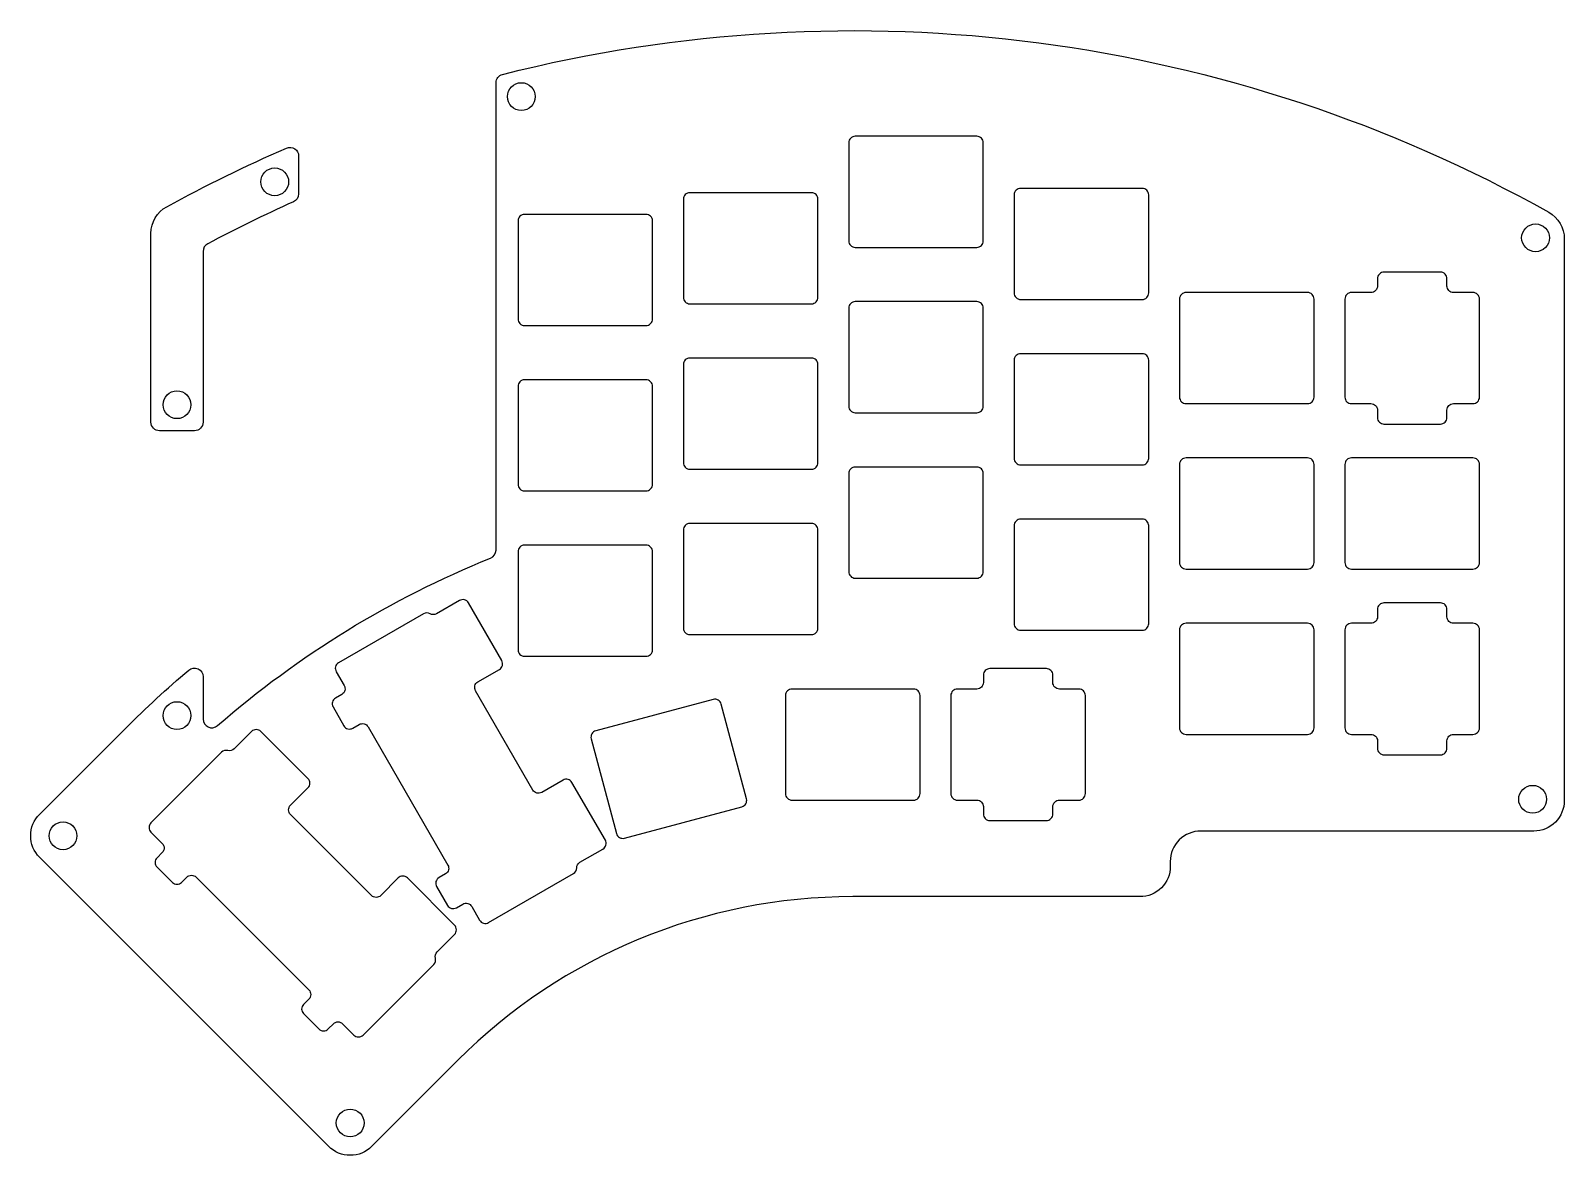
# Model space of a CAD drawing. Header units: millimetres. Extents: x -140 to 37, y -55 to 75.
import ezdxf

# ---------------------------------------------------------------- set-up
doc = ezdxf.new("R2010")
doc.units = ezdxf.units.MM
doc.layers.get('0').update_dxf_attribs({"linetype": 'CONTINUOUS'})

msp = doc.modelspace()

# ---------------------------------------------------------------- linework, layer by layer
for points in [[(-86.48, 68.66, -0.343214), (-85.72, 69.63, -0.191992), (34.78, 53.75, -0.271488), (36.57, 50.69), (36.57, -14.03, -0.414214), (33.07, -17.53), (-5.31, -17.53, 0.414214), (-8.81, -21.03), (-8.81, -21.59, -0.414214), (-12.31, -25.09), (-45.39, -25.09, 0.198912), (-90.89, -43.94), (-100.81, -53.86, -0.414214), (-105.75, -53.86), (-139.06, -20.55, -0.414214), (-139.06, -15.61), (-129.14, -5.69, -0.020862), (-121.87, 1, -0.638417), (-120.23, 0.24), (-120.23, -4.63, 0.643495), (-118.57, -5.39, -0.083373), (-87.1, 13.9, 0.305823), (-86.48, 14.83)], [(-45.85, 61.75), (-45.85, 50.45, 0.414214), (-45.1, 49.7), (-31.1, 49.7, 0.414214), (-30.35, 50.45), (-30.35, 61.75, 0.414214), (-31.1, 62.5), (-45.1, 62.5, 0.414214)], [(-109.22, 55.85, -0.29598), (-109.82, 54.94, 0.017389), (-119.69, 50.11, 0.277165), (-120.23, 49.23), (-120.23, 29.57, -0.414214), (-121.23, 28.57), (-125.23, 28.57, -0.414214), (-126.23, 29.57), (-126.23, 51.31, -0.273633), (-124.41, 54.38, -0.023403), (-110.62, 61.14, -0.539704), (-109.22, 60.22)], [(-64.9, 55.25), (-64.9, 43.95, 0.414214), (-64.15, 43.2), (-50.15, 43.2, 0.414214), (-49.4, 43.95), (-49.4, 55.25, 0.414214), (-50.15, 56), (-64.15, 56, 0.414214)], [(-26.8, 55.75), (-26.8, 44.45, 0.414214), (-26.05, 43.7), (-12.05, 43.7, 0.414214), (-11.3, 44.45), (-11.3, 55.75, 0.414214), (-12.05, 56.5), (-26.05, 56.5, 0.414214)], [(-83.95, 52.75), (-83.95, 41.45, 0.414214), (-83.2, 40.7), (-69.2, 40.7, 0.414214), (-68.45, 41.45), (-68.45, 52.75, 0.414214), (-69.2, 53.5), (-83.2, 53.5, 0.414214)], [(11.3, 43.75), (11.3, 32.45, 0.414214), (12.05, 31.7), (14.3, 31.7, -0.414214), (15.05, 30.95), (15.05, 30.1, 0.414214), (15.8, 29.35), (22.3, 29.35, 0.414214), (23.05, 30.1), (23.05, 30.95, -0.414214), (23.8, 31.7), (26.05, 31.7, 0.414214), (26.8, 32.45), (26.8, 43.75, 0.414214), (26.05, 44.5), (23.8, 44.5, -0.414214), (23.05, 45.25), (23.05, 46.1, 0.414214), (22.3, 46.85), (15.8, 46.85, 0.414214), (15.05, 46.1), (15.05, 45.25, -0.414214), (14.3, 44.5), (12.05, 44.5, 0.414214)], [(-7.75, 43.75), (-7.75, 32.45, 0.414214), (-7, 31.7), (7, 31.7, 0.414214), (7.75, 32.45), (7.75, 43.75, 0.414214), (7, 44.5), (-7, 44.5, 0.414214)], [(-45.85, 42.7), (-45.85, 31.4, 0.414214), (-45.1, 30.65), (-31.1, 30.65, 0.414214), (-30.35, 31.4), (-30.35, 42.7, 0.414214), (-31.1, 43.45), (-45.1, 43.45, 0.414214)], [(-26.8, 36.7), (-26.8, 25.4, 0.414214), (-26.05, 24.65), (-12.05, 24.65, 0.414214), (-11.3, 25.4), (-11.3, 36.7, 0.414214), (-12.05, 37.45), (-26.05, 37.45, 0.414214)], [(-64.9, 36.2), (-64.9, 24.9, 0.414214), (-64.15, 24.15), (-50.15, 24.15, 0.414214), (-49.4, 24.9), (-49.4, 36.2, 0.414214), (-50.15, 36.95), (-64.15, 36.95, 0.414214)], [(-83.95, 33.7), (-83.95, 22.4, 0.414214), (-83.2, 21.65), (-69.2, 21.65, 0.414214), (-68.45, 22.4), (-68.45, 33.7, 0.414214), (-69.2, 34.45), (-83.2, 34.45, 0.414214)], [(-7.75, 24.7), (-7.75, 13.4, 0.414214), (-7, 12.65), (7, 12.65, 0.414214), (7.75, 13.4), (7.75, 24.7, 0.414214), (7, 25.45), (-7, 25.45, 0.414214)], [(11.3, 24.7), (11.3, 13.4, 0.414214), (12.05, 12.65), (26.05, 12.65, 0.414214), (26.8, 13.4), (26.8, 24.7, 0.414214), (26.05, 25.45), (12.05, 25.45, 0.414214)], [(-45.85, 23.65), (-45.85, 12.35, 0.414214), (-45.1, 11.6), (-31.1, 11.6, 0.414214), (-30.35, 12.35), (-30.35, 23.65, 0.414214), (-31.1, 24.4), (-45.1, 24.4, 0.414214)], [(-64.9, 17.15), (-64.9, 5.85, 0.414214), (-64.15, 5.1), (-50.15, 5.1, 0.414214), (-49.4, 5.85), (-49.4, 17.15, 0.414214), (-50.15, 17.9), (-64.15, 17.9, 0.414214)], [(-26.8, 17.65), (-26.8, 6.35, 0.414214), (-26.05, 5.6), (-12.05, 5.6, 0.414214), (-11.3, 6.35), (-11.3, 17.65, 0.414214), (-12.05, 18.4), (-26.05, 18.4, 0.414214)], [(-83.95, 14.65), (-83.95, 3.35, 0.414214), (-83.2, 2.6), (-69.2, 2.6, 0.414214), (-68.45, 3.35), (-68.45, 14.65, 0.414214), (-69.2, 15.4), (-83.2, 15.4, 0.414214)], [(-104.89, 0.82), (-103.97, -0.77, -0.414214), (-104.25, -1.79), (-104.98, -2.22, 0.414214), (-105.26, -3.24), (-104.01, -5.41, 0.414214), (-102.98, -5.68), (-102.25, -5.26, -0.414214), (-101.22, -5.53), (-92.03, -21.45, -0.414214), (-92.31, -22.47), (-93.05, -22.9, 0.414214), (-93.32, -23.92), (-92.07, -26.09, 0.414214), (-91.05, -26.36), (-90.31, -25.94, -0.414214), (-89.28, -26.21), (-88.37, -27.8, 0.414214), (-87.34, -28.08), (-77.56, -22.43, 0.267949), (-77.18, -21.78, -0.267949), (-76.81, -21.13), (-74.16, -19.6, 0.414214), (-73.89, -18.58), (-77.73, -11.93, 0.414214), (-78.75, -11.66), (-81.22, -13.08, -0.414214), (-82.24, -12.81), (-88.84, -1.37, -0.414214), (-88.57, -0.35), (-86.1, 1.08, 0.414214), (-85.83, 2.1), (-89.66, 8.75, 0.414214), (-90.69, 9.02), (-93.33, 7.5, -0.267949), (-94.08, 7.5, 0.267949), (-94.83, 7.5), (-104.62, 1.85, 0.414214)], [(11.3, 5.65), (11.3, -5.65, 0.414214), (12.05, -6.4), (14.3, -6.4, -0.414214), (15.05, -7.15), (15.05, -8, 0.414214), (15.8, -8.75), (22.3, -8.75, 0.414214), (23.05, -8), (23.05, -7.15, -0.414214), (23.8, -6.4), (26.05, -6.4, 0.414214), (26.8, -5.65), (26.8, 5.65, 0.414214), (26.05, 6.4), (23.8, 6.4, -0.414214), (23.05, 7.15), (23.05, 8, 0.414214), (22.3, 8.75), (15.8, 8.75, 0.414214), (15.05, 8), (15.05, 7.15, -0.414214), (14.3, 6.4), (12.05, 6.4, 0.414214)], [(-7.75, 5.65), (-7.75, -5.65, 0.414214), (-7, -6.4), (7, -6.4, 0.414214), (7.75, -5.65), (7.75, 5.65, 0.414214), (7, 6.4), (-7, 6.4, 0.414214)], [(-19.34, -1.17), (-21.59, -1.17, -0.414214), (-22.34, -0.42), (-22.34, 0.43, 0.414214), (-23.09, 1.18), (-29.59, 1.18, 0.414214), (-30.34, 0.43), (-30.34, -0.42, -0.414214), (-31.09, -1.17), (-33.34, -1.17, 0.414214), (-34.09, -1.92), (-34.09, -13.22, 0.414214), (-33.34, -13.97), (-31.09, -13.97, -0.414214), (-30.34, -14.72), (-30.34, -15.57, 0.414214), (-29.59, -16.32), (-23.09, -16.32, 0.414214), (-22.34, -15.57), (-22.34, -14.72, -0.414214), (-21.59, -13.97), (-19.34, -13.97, 0.414214), (-18.59, -13.22), (-18.59, -1.92, 0.414214)], [(-53.14, -1.92), (-53.14, -13.22, 0.414214), (-52.39, -13.97), (-38.39, -13.97, 0.414214), (-37.64, -13.22), (-37.64, -1.92, 0.414214), (-38.39, -1.17), (-52.39, -1.17, 0.414214)], [(-75.52, -6.91), (-72.6, -17.82, 0.414214), (-71.68, -18.35), (-58.16, -14.73, 0.414214), (-57.63, -13.81), (-60.55, -2.9, 0.414214), (-61.47, -2.37), (-74.99, -5.99, 0.414214)], [(-118.09, -8.46), (-126.23, -16.6, 0.414214), (-126.23, -17.66), (-124.93, -18.95, -0.414214), (-124.93, -20.02), (-125.53, -20.62, 0.414214), (-125.53, -21.68), (-123.76, -23.45, 0.414214), (-122.7, -23.45), (-122.1, -22.84, -0.414214), (-121.04, -22.84), (-108.04, -35.84, -0.414214), (-108.04, -36.9), (-108.65, -37.5, 0.414214), (-108.65, -38.56), (-106.88, -40.33, 0.414214), (-105.82, -40.33), (-105.22, -39.73, -0.414214), (-104.15, -39.73), (-102.86, -41.03, 0.414214), (-101.8, -41.03), (-93.66, -32.89, 0.267949), (-93.47, -32.17, -0.267949), (-93.27, -31.44), (-91.26, -29.43, 0.414214), (-91.26, -28.37), (-96.69, -22.94, 0.414214), (-97.75, -22.94), (-99.76, -24.96, -0.414214), (-100.82, -24.96), (-110.16, -15.62, -0.414214), (-110.16, -14.56), (-108.14, -12.55, 0.414214), (-108.14, -11.49), (-113.57, -6.06, 0.414214), (-114.63, -6.06), (-116.64, -8.07, -0.267949), (-117.37, -8.27, 0.267949)]]:
    msp.add_lwpolyline(points, format="xyb", close=True)
for centre in [(-83.57, 67.07), (-111.97, 57.25), (33.26, 50.8), (-123.23, 31.57), (-123.23, -4.23), (32.92, -13.87), (-136.36, -18.08), (-103.28, -51.16)]:
    msp.add_circle(centre, 1.6)

doc.saveas('drawing.dxf')
